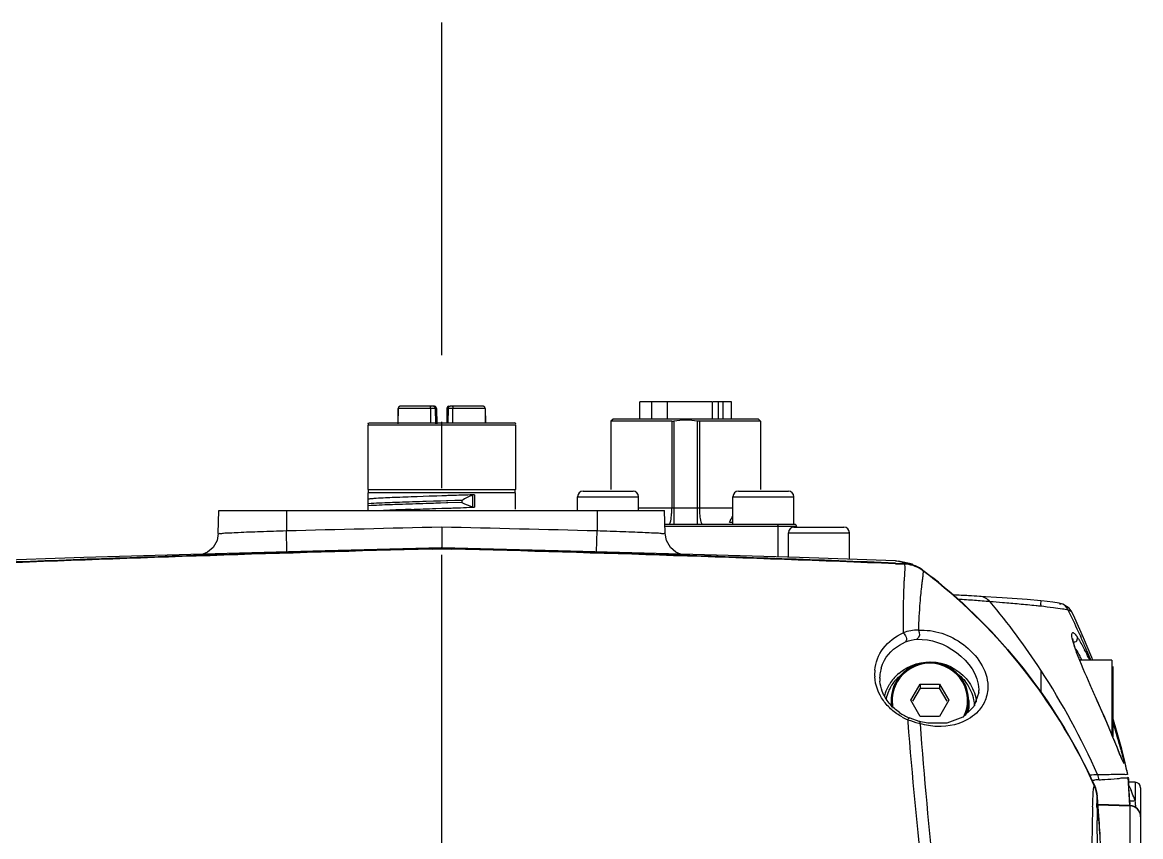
# Model space of a CAD drawing. Header units: millimetres. Extents: x 4086 to 8300, y 123 to 1549.
# Drawn here: x 6733.76 to 6758.96, y 836.04 to 854.39 of the extents above; entities that cross this region are included whole.
import ezdxf

# ---------------------------------------------------------------- set-up
doc = ezdxf.new("R2010")
doc.units = ezdxf.units.MM
doc.linetypes.add('CENTER', pattern=[0.6, 0.375, -0.075, 0.075, -0.075])
doc.layers.add('中心线', color=7, linetype='Continuous')
doc.layers.add('外形图', color=7, linetype='Continuous')

msp = doc.modelspace()

# ---------------------------------------------------------------- linework, layer by layer
at = {"layer": '中心线', "linetype": 'CENTER', "ltscale": 20}
msp.add_line((6743.2055, 854.3892), (6743.2055, 639.919), dxfattribs=at)
at = {"layer": '外形图'}
for p, q in [((6742.2245, 845.6882), (6742.2215, 845.3395)), ((6742.2243, 845.3394), (6742.2272, 845.6882)), ((6743.0906, 845.6882), (6742.2245, 845.6882)), ((6743.0118, 845.7378), (6742.2757, 845.7378)), ((6742.9537, 845.6882), (6742.953, 845.3628)), ((6743.0618, 845.6882), (6743.0649, 845.3389)), ((6743.0725, 845.6882), (6743.0753, 845.3389)), ((6743.0906, 845.6882), (6743.0936, 845.3391)), ((6743.3226, 845.6882), (6743.3198, 845.3628)), ((6744.1887, 845.6882), (6743.3226, 845.6882)), ((6743.3381, 845.3628), (6743.3407, 845.6882)), ((6743.3514, 845.6882), (6743.3485, 845.3628)), ((6744.1375, 845.7378), (6743.4014, 845.7378)), ((6743.4602, 845.3628), (6743.4595, 845.6882)), ((6744.1859, 845.6882), (6744.1887, 845.3628)), ((6744.1887, 845.6882), (6744.1915, 845.3628)), ((6747.6753, 845.4503), (6747.6753, 845.8378)), ((6749.3015, 845.8378), (6747.6753, 845.8378)), ((6747.9325, 845.8378), (6747.9325, 845.4503)), ((6748.2977, 845.4503), (6748.2977, 845.8378)), ((6749.3015, 845.8378), (6749.3015, 845.4503)), ((6749.7378, 845.8378), (6749.3165, 845.8378)), ((6749.4402, 845.8378), (6749.4402, 845.4503)), ((6749.549, 845.4503), (6749.549, 845.8378)), ((6749.7378, 845.4503), (6749.7378, 845.8378)), ((6747.0691, 845.4503), (6747.0191, 845.4003)), ((6750.3441, 845.4503), (6747.0691, 845.4503)), ((6750.3441, 845.4503), (6750.3941, 845.4003)), ((6741.5441, 845.3561), (6741.5691, 845.3628)), ((6741.5468, 843.8628), (6741.5468, 845.3128)), ((6744.8664, 845.3128), (6741.5468, 845.3128)), ((6741.5691, 845.3628), (6744.8441, 845.3628)), ((6744.8691, 845.3561), (6744.8441, 845.3628)), ((6744.8664, 845.3128), (6744.8664, 843.8628)), ((6747.0191, 845.4003), (6747.0191, 843.8603)), ((6748.3932, 845.4003), (6747.0191, 845.4003)), ((6748.3932, 845.4003), (6748.3932, 843.4503)), ((6748.4397, 845.404), (6748.4397, 844.1015)), ((6748.9735, 843.8628), (6748.9735, 845.404)), ((6749.0199, 843.4503), (6749.0199, 845.4003)), ((6750.3941, 845.4003), (6749.0199, 845.4003)), ((6750.3941, 845.4003), (6750.3941, 843.8628)), ((6748.4397, 844.1015), (6748.4397, 843.4503)), ((6741.5468, 843.8628), (6744.8664, 843.8628)), ((6741.5493, 843.646), (6741.5493, 843.7878)), ((6744.8639, 843.7878), (6741.5493, 843.7878)), ((6742.787, 843.7046), (6742.6503, 843.6999)), ((6742.9265, 843.7094), (6742.787, 843.7046)), ((6743.0762, 843.7146), (6742.9265, 843.7094)), ((6743.1003, 843.7154), (6743.0762, 843.7146)), ((6743.2093, 843.7191), (6743.1003, 843.7154)), ((6743.3128, 843.7226), (6743.2093, 843.7191)), ((6743.3415, 843.7236), (6743.3128, 843.7226)), ((6743.9056, 843.4687), (6743.9056, 843.7365)), ((6743.9474, 843.7449), (6743.9474, 843.4637)), ((6744.8639, 843.7878), (6744.8639, 843.4171)), ((6746.2691, 843.3878), (6746.2691, 843.7003)), ((6746.2691, 843.7003), (6747.6441, 843.7003)), ((6746.3941, 843.8253), (6747.5191, 843.8253)), ((6747.6441, 843.3878), (6747.6441, 843.7003)), ((6748.9735, 843.4503), (6748.9735, 843.8628)), ((6749.7691, 843.0753), (6749.7691, 843.7003)), ((6749.7691, 843.7003), (6751.1441, 843.7003)), ((6749.8941, 843.8253), (6751.0191, 843.8253)), ((6751.1441, 843.0753), (6751.1441, 843.7003)), ((6741.5534, 843.4953), (6741.5534, 843.5422)), ((6743.0191, 843.5961), (6742.8589, 843.5911)), ((6743.0194, 843.5494), (6742.8592, 843.5445)), ((6743.0755, 843.5978), (6743.0191, 843.5961)), ((6743.0752, 843.5511), (6743.0194, 843.5494)), ((6743.0747, 843.4334), (6743.2097, 843.4379)), ((6743.1806, 843.5542), (6743.0752, 843.5511)), ((6743.1803, 843.601), (6743.0755, 843.5978)), ((6743.3138, 843.6051), (6743.1803, 843.601)), ((6743.3142, 843.5583), (6743.1806, 843.5542)), ((6743.2097, 843.4379), (6743.3152, 843.4415)), ((6743.3425, 843.606), (6743.3138, 843.6051)), ((6743.3429, 843.5591), (6743.3142, 843.5583)), ((6743.3152, 843.4415), (6743.3439, 843.4425)), ((6743.5022, 843.6108), (6743.3425, 843.606)), ((6743.6608, 843.5689), (6743.3429, 843.5591)), ((6743.6608, 843.6158), (6743.5022, 843.6108)), ((6743.6608, 843.6158), (6743.6608, 843.5689)), ((6747.6441, 843.4503), (6749.7691, 843.4503)), ((6748.4397, 843.4503), (6748.4397, 843.078)), ((6748.9735, 843.0753), (6748.9735, 843.4503)), ((6738.1733, 842.8678), (6738.187, 843.3878)), ((6738.187, 843.3878), (6748.2262, 843.3878)), ((6739.7066, 843.3878), (6739.7066, 842.9363)), ((6746.7066, 843.3878), (6746.7066, 842.9363)), ((6748.2399, 842.8678), (6748.2262, 843.3878)), ((6739.7188, 842.4592), (6739.7066, 842.9363)), ((6746.6944, 842.4592), (6746.7066, 842.9363)), ((6750.4552, 843.0753), (6748.2399, 843.0753)), ((6751.2066, 843.0253), (6748.2399, 843.0253)), ((6749.6906, 843.1253), (6749.7691, 843.1253)), ((6751.1566, 843.0753), (6750.4566, 843.0753)), ((6750.7833, 843.0253), (6750.7833, 842.3421)), ((6751.1441, 843.0128), (6752.2691, 843.0128)), ((6751.0191, 842.3351), (6751.0191, 842.8878)), ((6751.0191, 842.8878), (6752.3941, 842.8878)), ((6752.3941, 842.2887), (6752.3941, 842.8878)), ((6742.9892, 842.5205), (6743.2066, 842.5262)), ((6743.2066, 842.5262), (6743.4306, 842.5203)), ((6753.4294, 842.1882), (6753.6342, 842.1801)), ((6753.43, 842.2044), (6753.6279, 842.1965)), ((6753.4303, 842.2528), (6753.4319, 842.2528)), ((6753.8129, 842.1793), (6753.5037, 842.2482)), ((6754.051, 842.045), (6754.2699, 841.8757)), ((6755.8373, 841.4225), (6755.3336, 841.4534)), ((6756.4032, 841.3819), (6755.8373, 841.4225)), ((6756.706, 841.3552), (6756.4032, 841.3819)), ((6756.9776, 841.3239), (6756.7225, 841.3535)), ((6757.1212, 841.2993), (6756.9776, 841.3239)), ((6757.1212, 841.2993), (6757.1142, 841.3007)), ((6757.2037, 841.2774), (6757.1142, 841.3007)), ((6757.4064, 841.1058), (6757.3244, 841.1411)), ((6757.4071, 841.1041), (6757.4064, 841.1058)), ((6757.5153, 840.5572), (6757.5301, 840.5359)), ((6757.5835, 840.5961), (6757.5971, 840.5661)), ((6757.5971, 840.5661), (6757.6139, 840.5289)), ((6757.8554, 840.0774), (6757.6714, 840.5212)), ((6757.5135, 840.1923), (6757.5199, 840.1804)), ((6758.3066, 840.0128), (6757.5856, 840.0128)), ((6757.8801, 840.0128), (6757.8554, 840.0774)), ((6758.3066, 840.0128), (6758.3066, 838.3432)), ((6753.0786, 839.6121), (6753.0787, 839.6311)), ((6758.3316, 839.8741), (6758.3316, 838.2878)), ((6753.7766, 839.1126), (6753.9916, 839.4783)), ((6753.9916, 839.384), (6753.8178, 839.0884)), ((6753.9916, 839.4783), (6753.9916, 839.384)), ((6753.9916, 839.4783), (6754.4216, 839.4783)), ((6753.9916, 839.384), (6754.4216, 839.384)), ((6754.4216, 839.4783), (6754.4216, 839.384)), ((6754.4216, 839.4783), (6754.6366, 839.1126)), ((6754.5954, 839.0884), (6754.4216, 839.384)), ((6755.3069, 839.284), (6755.3065, 839.2785)), ((6755.3093, 839.3585), (6755.3093, 839.3306)), ((6753.3316, 839.1079), (6753.3316, 839.001)), ((6753.9916, 838.7469), (6753.7766, 839.1126)), ((6754.6366, 839.1126), (6754.4216, 838.7469)), ((6755.0816, 839.1079), (6755.0816, 838.924)), ((6758.1462, 838.7208), (6758.0777, 838.8784)), ((6753.7078, 838.674), (6753.7119, 838.6185)), ((6753.7669, 838.7071), (6753.7446, 838.7162)), ((6753.9689, 838.6375), (6753.7669, 838.7071)), ((6754.1598, 838.5945), (6753.969, 838.6375)), ((6754.4216, 838.7469), (6753.9916, 838.7469)), ((6758.3258, 838.2974), (6758.2707, 838.429)), ((6758.4841, 837.9079), (6758.4513, 837.9894)), ((6758.6085, 837.7005), (6758.5307, 838.0127)), ((6758.648, 837.5318), (6758.6085, 837.7005)), ((6758.6696, 837.4371), (6758.648, 837.5318)), ((6758.6685, 837.4407), (6758.6691, 837.4395)), ((6758.6781, 837.3767), (6758.6785, 837.3754)), ((6758.7122, 836.738), (6758.6785, 837.3756)), ((6758.6787, 837.3772), (6758.6788, 837.3771)), ((6757.8737, 837.313), (6757.9189, 837.3153)), ((6758.6808, 837.3468), (6758.6826, 837.3106)), ((6758.7124, 836.738), (6758.6824, 837.3094)), ((6758.6826, 837.3106), (6758.6839, 837.2851)), ((6758.8338, 837.2649), (6758.6838, 837.2676)), ((6758.8338, 837.2649), (6758.8338, 836.8499)), ((6758.9566, 837.14), (6758.9566, 836.4882)), ((6757.9772, 836.9321), (6757.9936, 836.7093)), ((6758.7094, 836.8657), (6758.7153, 836.7657)), ((6758.7153, 836.7382), (6757.9918, 836.7635)), ((6757.9921, 836.7592), (6758.7153, 836.7339)), ((6757.9936, 836.7093), (6758.0079, 836.5099)), ((6758.7153, 836.7382), (6758.7153, 833.7704)), ((6758.0079, 836.5099), (6758.0204, 836.3327)), ((6758.9566, 836.4882), (6758.9566, 834.0202))]:
    msp.add_line(p, q, dxfattribs=at)
for points in [[(6742.2757, 845.7378), (6742.2663, 845.7369), (6742.2572, 845.734), (6742.2489, 845.7295), (6742.2416, 845.7233), (6742.2355, 845.7158), (6742.2311, 845.7072), (6742.2282, 845.6979), (6742.2272, 845.6882)], [(6742.9537, 845.6882), (6742.954, 845.6979), (6742.9547, 845.7072), (6742.9559, 845.7158), (6742.9574, 845.7233)], [(6742.9574, 845.7233), (6742.9593, 845.7295), (6742.9615, 845.734), (6742.9638, 845.7369), (6742.9662, 845.7378)], [(6743.0589, 845.7233), (6743.0519, 845.7295), (6743.0439, 845.734), (6743.0353, 845.7369), (6743.0162, 845.7366)], [(6743.0725, 845.6882), (6743.0716, 845.6979), (6743.0689, 845.7072), (6743.0646, 845.7158), (6743.0589, 845.7233)], [(6743.3407, 845.6882), (6743.3416, 845.6979), (6743.3443, 845.7072), (6743.3486, 845.7158), (6743.3543, 845.7233)], [(6743.3543, 845.7233), (6743.3613, 845.7295), (6743.3693, 845.734), (6743.3779, 845.7369), (6743.3868, 845.7378)], [(6743.447, 845.7378), (6743.4494, 845.7369), (6743.4517, 845.734), (6743.4539, 845.7295), (6743.4558, 845.7233), (6743.4573, 845.7158), (6743.4585, 845.7072), (6743.4592, 845.6979), (6743.4595, 845.6882)], [(6744.1716, 845.7233), (6744.1643, 845.7295), (6744.156, 845.734), (6744.1469, 845.7369), (6744.1375, 845.7378)], [(6744.1859, 845.6882), (6744.1849, 845.6979), (6744.1821, 845.7072), (6744.1776, 845.7158), (6744.1716, 845.7233)], [(6748.3933, 845.4003), (6748.4086, 845.4007), (6748.424, 845.4019), (6748.4397, 845.404)], [(6749.0199, 845.4003), (6749.0046, 845.4007), (6748.9892, 845.4019), (6748.9735, 845.404)], [(6743.9474, 843.7449), (6743.9242, 843.7441), (6743.9009, 843.7398)], [(6743.9011, 843.4654), (6743.9244, 843.4628), (6743.9474, 843.4637)], [(6750.7651, 843.0753), (6750.7688, 843.0743), (6750.7723, 843.0713), (6750.7754, 843.0664), (6750.7782, 843.0601), (6750.7804, 843.0524), (6750.782, 843.0439), (6750.7829, 843.0347), (6750.7833, 843.0253)], [(6738.1734, 842.8678), (6738.1441, 842.712), (6738.0552, 842.5579), (6737.9316, 842.4528), (6737.8272, 842.4078)], [(6748.5858, 842.4078), (6748.4832, 842.4518), (6748.3598, 842.5558), (6748.2697, 842.7101), (6748.2398, 842.8678)], [(6743.2066, 842.549), (6740.5824, 842.4827), (6737.8209, 842.4077), (6735.1447, 842.3276), (6732.9829, 842.2528)], [(6753.4303, 842.2528), (6751.2685, 842.3276), (6748.5923, 842.4077), (6745.8308, 842.4827), (6743.2066, 842.549)], [(6757.4063, 841.1048), (6757.3498, 841.1869), (6757.2037, 841.2774)], [(6757.6714, 840.5212), (6757.474, 840.9621), (6757.4064, 841.1058)], [(6757.5199, 840.1804), (6757.4819, 840.2861), (6757.4425, 840.4179), (6757.4254, 840.5016)], [(6755.3069, 839.284), (6755.2001, 838.9734), (6754.9467, 838.7316), (6754.5912, 838.599), (6754.1598, 838.5945)], [(6758.0777, 838.8784), (6758.0061, 839.0419), (6757.9417, 839.1882)], [(6758.2707, 838.429), (6758.2107, 838.5706), (6758.1462, 838.7208)], [(6758.5307, 838.0127), (6758.4309, 838.3816), (6758.3316, 838.7175)], [(6758.4193, 838.0695), (6758.3754, 838.1772), (6758.3258, 838.2974)], [(6758.5609, 837.7262), (6758.5606, 837.7269), (6758.5522, 837.7446), (6758.5371, 837.7795), (6758.5162, 837.83), (6758.4897, 837.8954), (6758.4193, 838.0695)]]:
    msp.add_lwpolyline(points, dxfattribs=at)
for centre, radius, start, end in [((6743.0118, 845.6878), 0.05, 0.5, 90), ((6743.0406, 845.6878), 0.05, 0.5, 115.43133), ((6743.3726, 845.6878), 0.05, 64.56867, 179.5), ((6743.4014, 845.6878), 0.05, 90, 179.5), ((6748.7066, 843.7098), 1.7151, 81.04638, 98.95355), ((6745.2149, 770.5763), 73.1686, 92.112807, 92.309884), ((6746.3941, 843.7003), 0.125, 90, 180), ((6747.5191, 843.7003), 0.125, 0, 90), ((6749.8941, 843.7003), 0.125, 90, 180), ((6751.0191, 843.7003), 0.125, 0, 90), ((6729.1841, 843.809), 12.3732, 358.04821, 358.54735), ((6742.0559, 838.1691), 5.5003, 93.91689, 94.43048), ((6745.437, 752.9517), 90.6758, 91.826512, 92.012225), ((6745.5423, 760.3223), 83.1465, 92.084806, 92.258272), ((6740.9545, 914.9396), 71.537, 271.914105, 272.033264), ((6744.4017, 844.9563), 1.5681, 249.51198, 251.55587), ((6746.4004, 843.4504), 1.9929, 358.69799, 359.99754), ((6743.5385, 810.7721), 32.657, 92.23326, 92.88193), ((6746.8589, 843.4243), 1.5335, 354.45226, 356.00077), ((6746.539, 843.4458), 1.8542, 356.02627, 358.74185), ((6751.1441, 842.8878), 0.125, 90, 180), ((6751.1566, 843.0253), 0.05, 0, 90), ((6752.2691, 842.8878), 0.125, 0, 90), ((6764.686, 38.5158), 804.3136, 91.5302825, 92.25896), ((6763.0773, 86.9263), 755.8612, 91.5228951, 92.2817492), ((6721.7272, 38.5159), 804.3135, 87.7410459, 88.4697178), ((6723.3323, 86.8247), 755.9629, 87.7182861, 88.4765361), ((6753.5975, 841.4444), 0.7528, 72.30997, 87.68657), ((6753.6046, 841.4399), 0.7408, 72.35008, 87.70567), ((6753.5945, 841.4396), 0.7582, 52.97925, 72.20126), ((6753.6008, 841.4317), 0.7497, 56.92531, 72.26621), ((6753.5996, 841.43), 0.7518, 53.06075, 56.91954), ((6746.5515, 832.104), 12.4416, 50.89217, 52.92857), ((6762.577, 841.2595), 8.9688, 176.16682, 176.76559), ((6760.9102, 840.8571), 6.9421, 173.31148, 174.87801), ((6760.9842, 840.8385), 7.0177, 172.55392, 173.23068), ((6782.8029, 837.9682), 29.0244, 172.3693, 172.51747), ((6746.6208, 832.2158), 12.3216, 50.84491, 51.62651), ((6746.505, 832.0528), 12.5107, 24.26576, 50.87459), ((6749.0677, 732.3221), 109.311, 86.846874, 87.02593), ((6750.1055, 751.1696), 90.435, 86.68938, 86.846616), ((6749.2137, 760.5194), 81.0643, 85.757285, 86.015114), ((6750.0575, 771.1188), 70.4291, 85.286601, 85.516365), ((6743.409, 831.118), 15.8763, 33.11601, 40.04375), ((6751.8694, 792.9817), 48.4913, 84.85525, 85.29755), ((6741.7148, 833.3852), 17.4302, 26.20208, 26.42148), ((6741.6872, 833.3717), 17.4609, 24.44021, 26.20162), ((6756.3888, 839.7622), 1.3789, 33.59175, 34.14258), ((6756.1441, 839.6006), 1.6721, 32.15047, 33.56285), ((6741.6531, 833.3562), 17.4984, 23.32857, 24.19884), ((6760.0126, 841.1577), 2.6789, 198.24579, 199.26169), ((6760.5351, 841.3413), 3.2327, 199.27881, 200.82097), ((6753.2227, 837.9521), 5.0279, 26.5704, 27.20686), ((6752.1222, 837.4063), 6.2563, 24.78559, 26.53239), ((6741.6432, 833.3519), 17.5092, 23.03788, 23.32863), ((6741.6361, 833.3489), 17.5169, 22.36372, 23.03785), ((6753.5603, 837.8485), 4.6143, 28.13707, 29.32171), ((6753.9248, 839.7053), 0.9622, 179.41498, 183.78913), ((6753.9136, 839.7053), 0.951, 175.02354, 179.41126), ((6753.8861, 839.6198), 0.8075, 169.52549, 179.19607), ((6753.8799, 839.6206), 0.8013, 164.56707, 169.50322), ((6754.194, 838.9193), 1.0548, 130.75099, 145.71938), ((6754.1927, 838.9122), 1.0028, 133.56359, 141.2364), ((6742.6073, 830.6048), 16.8282, 23.9561, 33.08796), ((6753.9036, 839.6198), 0.8251, 180.53798, 185.32019), ((6754.1805, 838.9295), 1.0379, 149.55534, 160.91073), ((6754.1813, 838.9205), 0.9887, 150.3443, 156.69796), ((6754.1835, 838.9275), 1.0415, 145.76766, 149.54684), ((6754.1825, 838.9199), 0.99, 148.95826, 150.34514), ((6754.1873, 838.9168), 0.9958, 141.24538, 148.94954), ((6754.2255, 838.9169), 0.996, 23.34696, 38.73545), ((6754.1741, 838.9321), 1.031, 160.9313, 164.20877), ((6754.1775, 838.9224), 0.9845, 156.70846, 166.78349), ((6754.2361, 838.9225), 0.984, 11.63585, 23.29181), ((6754.6116, 839.343), 0.6978, 355.14925, 356.16653), ((6754.6039, 839.3435), 0.7055, 356.16947, 358.95469), ((6754.1684, 839.1089), 0.8368, 180.0678, 190.63566), ((6754.2163, 839.1183), 0.8407, 332.8495, 347.59856), ((6754.2571, 838.9243), 0.8245, 353.84521, 359.97891), ((6754.2402, 838.9239), 0.9797, 7.7222, 11.60676), ((6754.2378, 838.9235), 0.9822, 5.44993, 7.72393), ((6754.2391, 838.9236), 0.9809, 3.86426, 5.45004), ((6754.2436, 838.9332), 1.0264, 7.63474, 10.69351), ((6754.2084, 839.8331), 1.211, 235.6268, 247.61196), ((6754.2264, 839.9135), 1.3437, 241.27552, 247.29494), ((6741.6395, 833.3486), 17.5137, 16.42224, 17.59693), ((6758.266, 853.2088), 15.2362, 253.56933, 253.70399), ((6728.0885, 825.7349), 32.7426, 21.9792, 22.96063), ((6743.8672, 834.0919), 15.1579, 17.0107, 17.35076), ((6744.2374, 834.204), 14.7711, 14.92977, 17.01497), ((6741.666, 833.3564), 17.4862, 14.75794, 16.42238), ((6741.6901, 833.3628), 17.4612, 14.50276, 14.7576), ((6741.7079, 833.3674), 17.4428, 13.50468, 14.50289), ((6757.6391, 837.2706), 0.3849, 7.4445, 25.723), ((6617.8986, 828.5213), 141.0577, 3.339509, 3.599305), ((6757.2009, 836.8736), 0.7785, 8.34429, 24.32433), ((6759.0632, 815.6277), 21.7178, 92.7514, 93.02044), ((6758.8316, 837.14), 0.125, 0, 89), ((6757.1969, 836.8731), 0.7825, 4.32769, 8.33953), ((6593.0542, 824.5798), 165.3873, 4.080492, 4.287884), ((6752.6627, 834.5074), 6.6001, 22.75662, 22.95218), ((6752.0218, 834.2389), 7.2949, 22.40324, 22.75429), ((6750.6748, 833.6864), 8.7508, 21.19315, 22.38637), ((6780.061, 835.9381), 22.1992, 178.00564, 178.50431), ((6780.854, 836.7541), 22.8808, 180.12276, 180.6571), ((6758.7674, 837.0876), 0.242, 254.44854, 260.54996), ((6758.7065, 836.4883), 0.2501, 359.9895, 87.98866), ((6758.7067, 836.4842), 0.2499, 0.01661, 88.01829), ((6726.583, 832.6618), 32.5215, 7.11657, 7.3991), ((6797.9583, 835.562), 40.1005, 178.7936, 179.93566), ((6786.052, 835.7761), 28.1924, 178.49296, 178.71913), ((6797.8027, 836.9222), 39.8304, 180.61928, 180.74615), ((6594.2265, 824.6636), 164.212, 3.873449, 4.080457)]:
    msp.add_arc(centre, radius, start, end, dxfattribs=at)
for points, knots in [([(6741.5441, 845.3561), (6741.5456, 845.357), (6741.5444, 845.3517), (6741.5542, 845.3416), (6741.5468, 845.3251), (6741.5468, 845.3128)], [0, 0, 0, 0, 0.1207948, 0.1541654, 1, 1, 1, 1]), ([(6744.8691, 845.3561), (6744.8676, 845.357), (6744.8688, 845.3517), (6744.8589, 845.3416), (6744.8664, 845.3251), (6744.8664, 845.3128)], [0, 0, 0, 0, 0.1207998, 0.1541488, 1, 1, 1, 1]), ([(6741.5468, 843.8628), (6741.5473, 843.8522), (6741.5482, 843.8272), (6741.549, 843.8022), (6741.5493, 843.7878)], [0, 0, 0, 0, 0.4257916, 1, 1, 1, 1]), ([(6742.2659, 843.6854), (6742.2082, 843.683), (6742.0129, 843.6749), (6741.8176, 843.6658), (6741.6802, 843.6566)], [0, 0, 0, 0, 0.2954429, 1, 1, 1, 1]), ([(6744.8639, 843.7878), (6744.8642, 843.8022), (6744.865, 843.8272), (6744.8659, 843.8522), (6744.8664, 843.8628)], [0, 0, 0, 0, 0.5742796, 1, 1, 1, 1]), ([(6742.2531, 843.5716), (6742.1851, 843.5692), (6741.9518, 843.5607), (6741.7185, 843.5515), (6741.5534, 843.5422)], [0, 0, 0, 0, 0.2914877, 1, 1, 1, 1]), ([(6742.2534, 843.5248), (6742.1853, 843.5225), (6741.9519, 843.5141), (6741.7186, 843.5046), (6741.5534, 843.4953)], [0, 0, 0, 0, 0.2914903, 1, 1, 1, 1]), ([(6748.3403, 843.0862), (6748.3464, 843.0943), (6748.3729, 843.155), (6748.3799, 843.221), (6748.3853, 843.276)], [0, 0, 0, 0, 0.1544305, 1, 1, 1, 1]), ([(6749.0896, 843.0753), (6749.0679, 843.0753), (6749.0416, 843.1701), (6749.0327, 843.2266), (6749.0279, 843.276)], [0, 0, 0, 0, 0.303867, 1, 1, 1, 1]), ([(6738.1733, 842.8678), (6738.1737, 842.8778), (6738.235, 842.8647), (6738.3004, 842.8865), (6738.4519, 842.8852), (6738.7221, 842.9027), (6739.1512, 842.9161), (6739.5111, 842.9298), (6739.7066, 842.9363)], [0, 0, 0, 0, 0.0195552, 0.0766447, 0.1691578, 0.2935443, 0.6177731, 1, 1, 1, 1]), ([(6743.2066, 843.0201), (6743.2066, 842.9674), (6743.2039, 842.8105), (6743.2173, 842.6527), (6743.2057, 842.5489)], [0, 0, 0, 0, 0.3352302, 1, 1, 1, 1]), ([(6743.2066, 843.0201), (6743.2066, 842.9674), (6743.2057, 842.8103), (6743.21, 842.6532), (6743.2071, 842.5489)], [0, 0, 0, 0, 0.3354413, 1, 1, 1, 1]), ([(6743.2066, 843.0201), (6743.2066, 842.9674), (6743.2057, 842.8103), (6743.21, 842.6532), (6743.2071, 842.5489)], [0, 0, 0, 0, 0.3354413, 1, 1, 1, 1]), ([(6746.7066, 842.9363), (6746.9021, 842.9298), (6747.1862, 842.9201), (6747.5467, 842.9056), (6747.7778, 842.8974), (6747.9612, 842.8851), (6748.1128, 842.8865), (6748.1781, 842.8647), (6748.2395, 842.8778), (6748.2399, 842.8678)], [0, 0, 0, 0, 0.3822438, 0.5550006, 0.706482, 0.8308676, 0.9233764, 0.9804576, 1, 1, 1, 1]), ([(6753.4319, 842.2528), (6753.4536, 842.2519), (6753.5211, 842.2465), (6753.5929, 842.2277), (6753.6279, 842.1965)], [0, 0, 0, 0, 0.3169092, 1, 1, 1, 1]), ([(6753.6342, 842.1801), (6753.6373, 842.1629), (6753.6464, 842.0558), (6753.6342, 841.9487), (6753.6283, 841.8591)], [0, 0, 0, 0, 0.1623501, 1, 1, 1, 1]), ([(6754.0452, 841.8994), (6754.0438, 841.8872), (6754.0407, 841.8615), (6754.0373, 841.8358), (6754.0355, 841.8223)], [0, 0, 0, 0, 0.475804, 1, 1, 1, 1]), ([(6753.6225, 841.7655), (6753.6184, 841.6927), (6753.6033, 841.3152), (6753.602, 840.9372), (6753.6076, 840.6324)], [0, 0, 0, 0, 0.1931415, 1, 1, 1, 1]), ([(6753.9959, 841.4769), (6753.9909, 841.4215), (6753.9692, 841.1599), (6753.9549, 840.8977), (6753.9474, 840.6909)], [0, 0, 0, 0, 0.2116758, 1, 1, 1, 1]), ([(6756.7066, 841.2294), (6756.6713, 841.2333), (6756.5084, 841.2507), (6756.3454, 841.266), (6756.2177, 841.2776)], [0, 0, 0, 0, 0.2170718, 1, 1, 1, 1]), ([(6756.7061, 841.3551), (6756.7126, 841.3514), (6756.6912, 841.297), (6756.7094, 841.2637), (6756.7066, 841.2295)], [0, 0, 0, 0, 0.18016, 1, 1, 1, 1]), ([(6757.1756, 841.2821), (6757.1683, 841.2824), (6757.1531, 841.2814), (6757.1386, 841.2771), (6757.1312, 841.2741)], [0, 0, 0, 0, 0.4778631, 1, 1, 1, 1]), ([(6753.9474, 840.6909), (6754.3015, 840.7112), (6755.0303, 840.4747), (6755.5095, 839.7956), (6755.5143, 839.4335)], [0, 0, 0, 0, 0.4948666, 1, 1, 1, 1]), ([(6757.4684, 840.319), (6757.4499, 840.3752), (6757.4277, 840.471), (6757.398, 840.5677), (6757.4249, 840.6601), (6757.4658, 840.6179), (6757.4798, 840.6024)], [0, 0, 0, 0, 0.4534137, 0.7245891, 0.8401625, 1, 1, 1, 1]), ([(6752.9662, 839.7878), (6752.9814, 839.9621), (6753.1227, 840.3246), (6753.4325, 840.5543), (6753.6076, 840.6324)], [0, 0, 0, 0, 0.4770554, 1, 1, 1, 1]), ([(6753.1075, 839.8338), (6753.1249, 839.8968), (6753.2304, 840.1549), (6753.4675, 840.3459), (6753.6617, 840.4287)], [0, 0, 0, 0, 0.236173, 1, 1, 1, 1]), ([(6753.9164, 840.4871), (6754.2291, 840.4969), (6754.8657, 840.2758), (6755.3027, 839.6822), (6755.3093, 839.3585)], [0, 0, 0, 0, 0.4914251, 1, 1, 1, 1]), ([(6757.4709, 840.4179), (6757.4682, 840.418), (6757.4626, 840.4188), (6757.4573, 840.4204), (6757.4545, 840.4214)], [0, 0, 0, 0, 0.4737947, 1, 1, 1, 1]), ([(6757.4798, 840.6024), (6757.4828, 840.5991), (6757.4888, 840.5921), (6757.4947, 840.5848), (6757.4977, 840.581)], [0, 0, 0, 0, 0.4751069, 1, 1, 1, 1]), ([(6757.4977, 840.581), (6757.5006, 840.5772), (6757.5066, 840.5694), (6757.5124, 840.5614), (6757.5153, 840.5572)], [0, 0, 0, 0, 0.4804209, 1, 1, 1, 1]), ([(6757.941, 839.188), (6757.9013, 839.278), (6757.7544, 839.6108), (6757.6078, 839.9441), (6757.5135, 840.1923)], [0, 0, 0, 0, 0.2703308, 1, 1, 1, 1]), ([(6754.9429, 839.5297), (6754.8003, 839.7732), (6754.2066, 840.1215), (6753.6128, 839.7732), (6753.4703, 839.5296)], [0, 0, 0, 0, 0.5000002, 1, 1, 1, 1]), ([(6753.5055, 839.7184), (6753.7268, 839.9091), (6754.3618, 840.1059), (6754.927, 839.7541), (6755.0907, 839.5135)], [0, 0, 0, 0, 0.5008706, 1, 1, 1, 1]), ([(6754.7302, 839.7963), (6754.5822, 839.905), (6754.2066, 840.0294), (6753.8309, 839.905), (6753.6829, 839.7963)], [0, 0, 0, 0, 0.5000001, 1, 1, 1, 1]), ([(6753.7078, 838.674), (6753.7149, 838.6864), (6753.7106, 838.7086), (6753.741, 838.7121), (6753.7406, 838.7089)], [0, 0, 0, 0, 0.8147552, 1, 1, 1, 1]), ([(6753.9908, 838.5847), (6753.9905, 838.5976), (6753.9922, 838.6156), (6753.9757, 838.6388), (6753.9688, 838.6368)], [0, 0, 0, 0, 0.6433576, 1, 1, 1, 1]), ([(6755.2949, 838.8649), (6755.2445, 838.8099), (6754.9867, 838.59), (6754.6273, 838.5103), (6754.3661, 838.5214)], [0, 0, 0, 0, 0.221979, 1, 1, 1, 1]), ([(6753.7119, 838.6185), (6753.8018, 837.4098), (6754.0732, 834.8868), (6754.2652, 832.3563), (6754.3389, 831.0334)], [0, 0, 0, 0, 0.4777329, 1, 1, 1, 1]), ([(6753.9907, 838.5847), (6754.0652, 837.3816), (6754.3431, 834.8729), (6754.5124, 832.3546), (6754.5694, 831.0381)], [0, 0, 0, 0, 0.477734, 1, 1, 1, 1]), ([(6758.5099, 838.0095), (6758.5258, 837.9495), (6758.5484, 837.8434), (6758.5783, 837.7604), (6758.5824, 837.6649), (6758.5604, 837.723), (6758.5528, 837.7404)], [0, 0, 0, 0, 0.4840805, 0.7745421, 0.851864, 1, 1, 1, 1]), ([(6757.9858, 837.4377), (6758.1036, 837.4403), (6758.2855, 837.4403), (6758.5157, 837.454), (6758.6106, 837.439), (6758.6646, 837.4487), (6758.6685, 837.4407)], [0, 0, 0, 0, 0.5173943, 0.818537, 0.961023, 1, 1, 1, 1]), ([(6758.4277, 837.3457), (6758.4955, 837.351), (6758.5533, 837.3809), (6758.6751, 837.3608), (6758.6781, 837.3767)], [0, 0, 0, 0, 0.8079879, 1, 1, 1, 1]), ([(6757.8753, 836.7107), (6757.8773, 836.7678), (6757.8851, 836.9237), (6757.8877, 837.0813), (6757.9065, 837.1787)], [0, 0, 0, 0, 0.3655542, 1, 1, 1, 1]), ([(6757.9065, 837.1787), (6757.9071, 837.1816), (6757.9082, 837.1869), (6757.9096, 837.192), (6757.9103, 837.1943)], [0, 0, 0, 0, 0.559498, 1, 1, 1, 1]), ([(6758.0207, 837.3205), (6758.0628, 837.3227), (6758.1985, 837.3301), (6758.3342, 837.3383), (6758.4277, 837.3457)], [0, 0, 0, 0, 0.3101524, 1, 1, 1, 1]), ([(6757.9732, 836.7051), (6757.9731, 836.7277), (6757.9733, 836.7966), (6757.9736, 836.8654), (6757.9759, 836.9116)], [0, 0, 0, 0, 0.3282693, 1, 1, 1, 1]), ([(6757.9759, 836.9116), (6757.9761, 836.9153), (6757.9764, 836.9222), (6757.9769, 836.929), (6757.9772, 836.9321)], [0, 0, 0, 0, 0.5439232, 1, 1, 1, 1]), ([(6758.7277, 836.8489), (6758.7447, 836.8461), (6758.7803, 836.8437), (6758.8158, 836.8469), (6758.8338, 836.8499)], [0, 0, 0, 0, 0.4868904, 1, 1, 1, 1]), ([(6757.9893, 835.6537), (6757.9879, 835.7225), (6757.9826, 835.9725), (6757.978, 836.2224), (6757.9757, 836.4036)], [0, 0, 0, 0, 0.27525, 1, 1, 1, 1])]:
    msp.add_open_spline(points, degree=3, knots=knots, dxfattribs=at)
for points in [[(6742.6503, 843.6999), (6742.6059, 843.6983), (6742.5616, 843.6967), (6742.5173, 843.6951)], [(6743.4923, 843.7287), (6743.442, 843.7271), (6743.3917, 843.7253), (6743.3415, 843.7236)], [(6743.9009, 843.7398), (6743.7647, 843.7353), (6743.6285, 843.7332), (6743.4923, 843.7287)], [(6743.9056, 843.7365), (6743.8219, 843.7009), (6743.7405, 843.6596), (6743.6608, 843.6158)], [(6741.6311, 843.653), (6741.6038, 843.6509), (6741.5765, 843.6487), (6741.5493, 843.646)], [(6741.5534, 843.5422), (6741.5523, 843.5768), (6741.5512, 843.6115), (6741.5493, 843.646)], [(6742.5471, 843.5346), (6742.4492, 843.5314), (6742.3513, 843.5282), (6742.2534, 843.5248)], [(6742.5175, 843.4138), (6742.6074, 843.4171), (6742.6973, 843.4204), (6742.7872, 843.4235)], [(6742.8589, 843.5911), (6742.7549, 843.5879), (6742.6509, 843.5847), (6742.5469, 843.5814)], [(6742.8592, 843.5445), (6742.7552, 843.5413), (6742.6512, 843.538), (6742.5471, 843.5346)], [(6742.7872, 843.4235), (6742.883, 843.4269), (6742.9789, 843.4302), (6743.0747, 843.4334)], [(6743.4926, 843.4476), (6743.5391, 843.4493), (6743.5856, 843.4511), (6743.6321, 843.4524)], [(6743.6321, 843.4524), (6743.7218, 843.4551), (6743.8114, 843.4618), (6743.9011, 843.4654)], [(6743.6608, 843.5689), (6743.7236, 843.5391), (6743.7877, 843.5116), (6743.8529, 843.4874)], [(6749.0279, 843.276), (6749.0223, 843.3339), (6749.0199, 843.3921), (6749.0199, 843.4503)], [(6749.6906, 843.1253), (6749.7122, 843.1717), (6749.7397, 843.2154), (6749.7689, 843.2574)], [(6739.7066, 842.9363), (6740.8732, 842.9654), (6742.0399, 842.9929), (6743.2066, 843.0201)], [(6743.2066, 843.0201), (6744.3733, 842.9929), (6745.54, 842.9654), (6746.7066, 842.9363)], [(6754.0514, 842.0309), (6754.0546, 841.9871), (6754.0501, 841.943), (6754.0452, 841.8994)], [(6754.401, 841.7704), (6755.8905, 840.5576), (6757.1251, 838.9537), (6757.9133, 837.202)], [(6755.5632, 841.3323), (6755.5078, 841.3988), (6755.42, 841.4483), (6755.3336, 841.4534)], [(6755.5632, 841.3323), (6755.446, 841.3439), (6755.3285, 841.3527), (6755.211, 841.3615)], [(6756.99, 841.1968), (6756.8957, 841.2088), (6756.8012, 841.2194), (6756.7066, 841.2294)], [(6757.1937, 841.1673), (6757.1261, 841.1787), (6757.0581, 841.1881), (6756.99, 841.1968)], [(6757.3244, 841.1411), (6757.2941, 841.2024), (6757.2438, 841.2787), (6757.1756, 841.2821)], [(6757.3244, 841.1411), (6757.2813, 841.1519), (6757.2375, 841.1599), (6757.1937, 841.1673)], [(6753.9474, 840.6908), (6753.8325, 840.6939), (6753.7155, 840.6719), (6753.6076, 840.6324)], [(6753.9474, 840.6909), (6753.9872, 840.6348), (6753.9783, 840.517), (6753.9164, 840.4871)], [(6753.6076, 840.6325), (6753.6608, 840.5865), (6753.7098, 840.48), (6753.6617, 840.4287)], [(6753.6617, 840.4287), (6753.7418, 840.4629), (6753.8294, 840.4844), (6753.9164, 840.4871)], [(6757.5153, 840.5572), (6757.5349, 840.5126), (6757.5196, 840.4152), (6757.4709, 840.4179)], [(6757.5598, 840.4904), (6757.6085, 840.4129), (6757.6525, 840.3323), (6757.6943, 840.2509)], [(6757.4916, 840.2623), (6757.5237, 840.2118), (6757.5541, 840.1603), (6757.5834, 840.1081)], [(6753.1589, 839.1073), (6753.0496, 839.2621), (6752.9772, 839.4526), (6752.9647, 839.6417)], [(6753.6829, 839.7963), (6753.5892, 839.7275), (6753.5076, 839.6379), (6753.4488, 839.5375)], [(6754.7106, 839.7874), (6754.8217, 839.7249), (6754.9226, 839.6396), (6755.0024, 839.5401)], [(6754.9644, 839.5376), (6754.9056, 839.6379), (6754.824, 839.7275), (6754.7302, 839.7963)], [(6756.7066, 839.7913), (6756.7002, 839.6295), (6756.7075, 839.4673), (6756.707, 839.3053)], [(6753.1347, 839.3174), (6753.1074, 839.3898), (6753.0893, 839.4664), (6753.0821, 839.5433)], [(6753.4488, 839.5375), (6753.3738, 839.4094), (6753.3316, 839.2563), (6753.3316, 839.1079)], [(6753.4703, 839.5296), (6753.3975, 839.4053), (6753.3566, 839.2567), (6753.3566, 839.1126)], [(6755.0566, 839.1126), (6755.0566, 839.2567), (6755.0157, 839.4053), (6754.9429, 839.5297)], [(6755.0816, 839.1079), (6755.0816, 839.2564), (6755.0394, 839.4095), (6754.9644, 839.5376)], [(6755.0907, 839.5135), (6755.1698, 839.3972), (6755.226, 839.2619), (6755.2521, 839.1237)], [(6755.5143, 839.4335), (6755.5158, 839.3227), (6755.4942, 839.2091), (6755.4512, 839.1069)], [(6753.2928, 839.0457), (6753.2265, 839.1269), (6753.1717, 839.2194), (6753.1347, 839.3174)], [(6758.2369, 838.5077), (6758.1403, 838.7353), (6758.0409, 838.9618), (6757.941, 839.188)], [(6753.348, 838.8977), (6753.2773, 838.9598), (6753.2132, 839.0304), (6753.1589, 839.1073)], [(6753.5247, 838.8336), (6753.4383, 838.8929), (6753.3591, 838.9646), (6753.2928, 839.0457)], [(6753.5807, 838.7352), (6753.4977, 838.7807), (6753.4191, 838.8353), (6753.348, 838.8977)], [(6753.3566, 839.1126), (6753.3566, 839.0539), (6753.3632, 838.995), (6753.3758, 838.9377)], [(6755.0088, 838.7653), (6755.0558, 838.8722), (6755.0816, 838.9912), (6755.0816, 839.1079)], [(6755.0374, 838.9377), (6755.05, 838.995), (6755.0566, 839.054), (6755.0566, 839.1126)], [(6755.4512, 839.1069), (6755.4139, 839.0184), (6755.3598, 838.9357), (6755.2949, 838.8649)], [(6753.7078, 838.6739), (6753.7898, 838.6451), (6753.873, 838.6194), (6753.9564, 838.5948)], [(6754.3661, 838.5214), (6754.2393, 838.5268), (6754.1123, 838.5485), (6753.9907, 838.5847)], [(6758.5528, 837.7404), (6758.5287, 837.7958), (6758.5067, 837.8519), (6758.4841, 837.9079)], [(6757.816, 837.4343), (6757.8726, 837.4357), (6757.9292, 837.437), (6757.9858, 837.4377)], [(6757.9133, 837.202), (6757.9495, 837.1216), (6757.972, 837.0335), (6757.9786, 836.9455)], [(6758.6851, 837.2064), (6758.7043, 837.165), (6758.7224, 837.1232), (6758.7402, 837.0812)], [(6758.0204, 836.3327), (6758.0272, 836.2348), (6758.034, 836.137), (6758.0407, 836.0391)]]:
    msp.add_open_spline(points, degree=3, dxfattribs=at)

doc.saveas('drawing.dxf')
